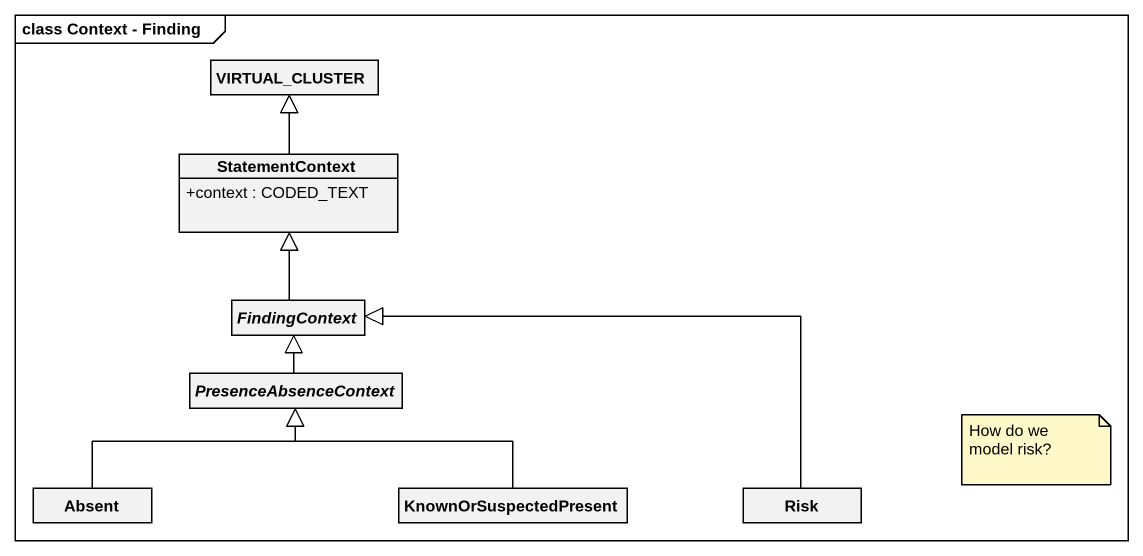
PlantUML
@startuml
mainframe class Context - Finding
hide circle
hide empty members
skinparam classAttributeIconSize 0
class VIRTUAL_CLUSTER
class StatementContext {
  +context : CODED_TEXT
}
abstract class FindingContext
abstract class PresenceAbsenceContext
class Absent
class KnownOrSuspectedPresent
class Risk
StatementContext -up-|> VIRTUAL_CLUSTER
FindingContext -up-|> StatementContext
PresenceAbsenceContext -up-|> FindingContext
Absent -right-|> PresenceAbsenceContext
KnownOrSuspectedPresent -left-|> PresenceAbsenceContext
Risk -left-|> FindingContext
note as N1
  How do we model risk?
end note
@enduml
